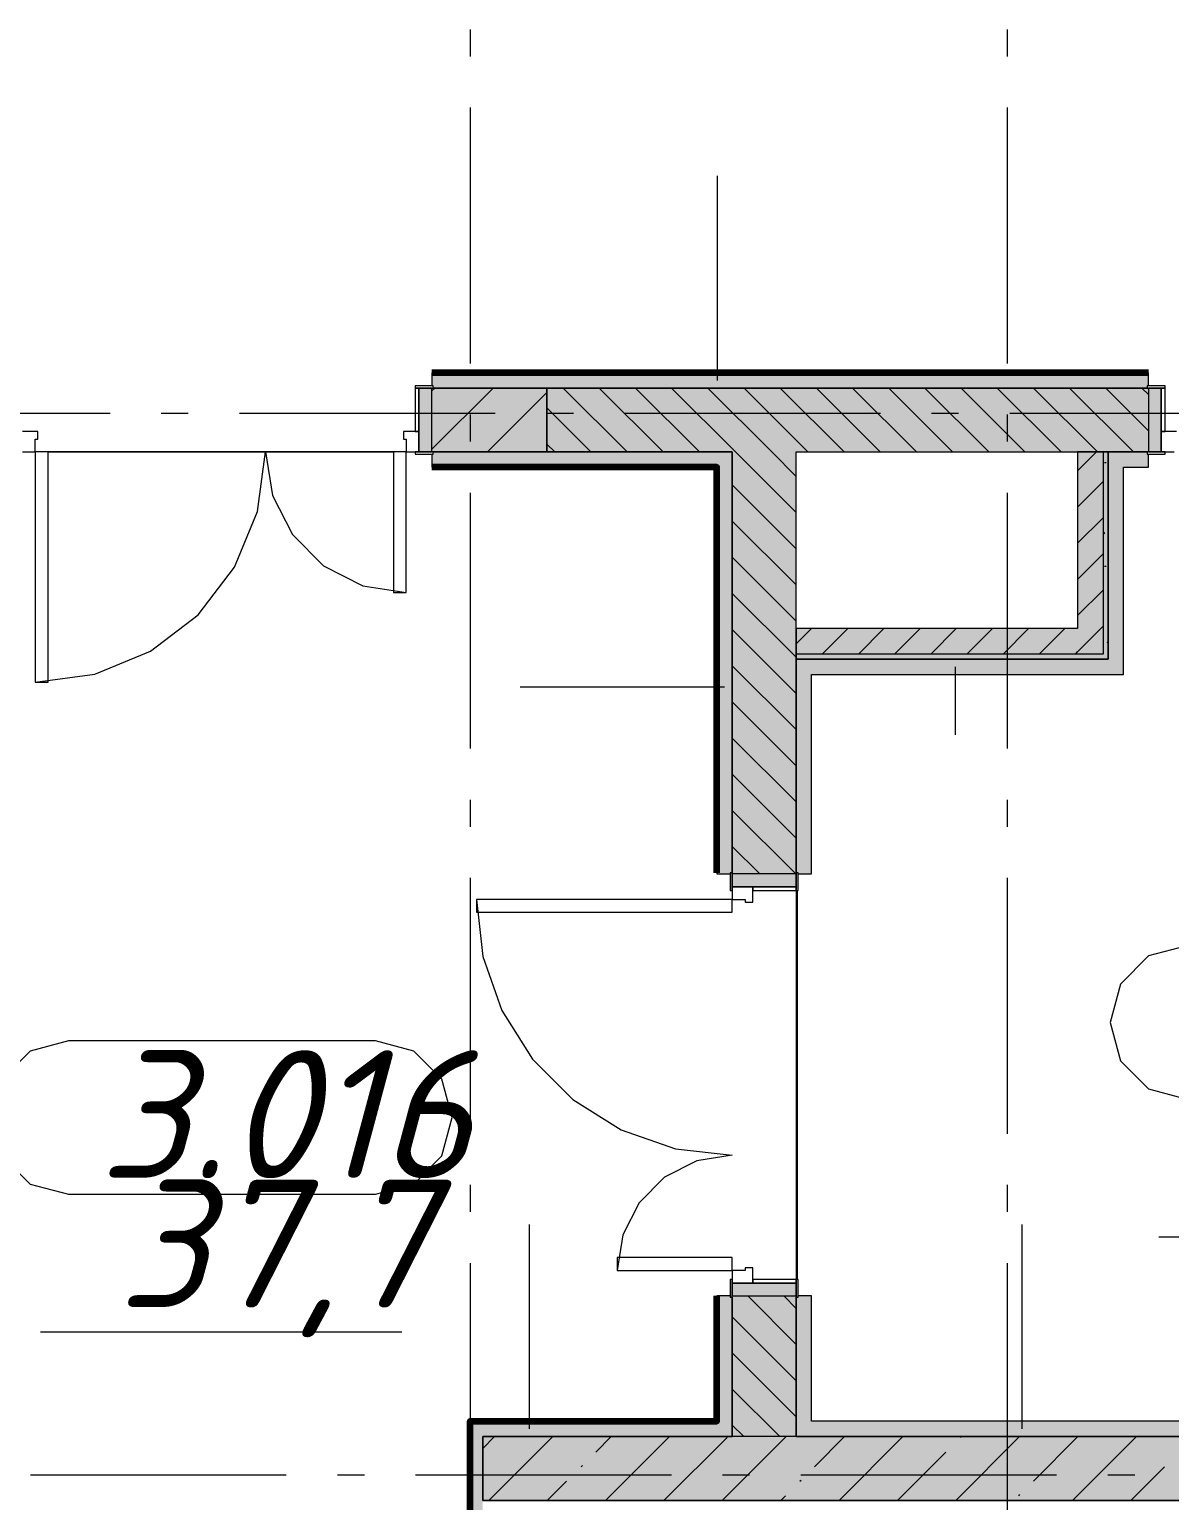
# Model space of a CAD drawing. Header units: millimetres. Extents: x -537608 to 253996, y -217170 to 186033.
# Drawn here: x -247299 to -242842, y 152171 to 157923 of the extents above; entities that cross this region are included whole.
import ezdxf

# ---------------------------------------------------------------- set-up
doc = ezdxf.new("R2010")
doc.units = ezdxf.units.MM
doc.layers.add('16) Лак 1.6м', color=160, linetype='Continuous', lineweight=90)
doc.layers.add('PDF _Геометрия', color=7, linetype='Continuous')
doc.layers.add('PDF _Текст', color=7, linetype='Continuous')
doc.layers.add('PDF _Сплошная заливка', color=7, linetype='Continuous', true_color=0xffffff)
doc.styles.add('PDF ISOCPEUR Italic', font='isocpeui.ttf')

msp = doc.modelspace()

# ---------------------------------------------------------------- hatches: boundary and pattern name
at = {"layer": 'PDF _Сплошная заливка', "true_color": 0x6a8dc8, "transparency": 33554559}
h = msp.add_hatch(color=153, dxfattribs=at)
h.paths.add_polyline_path([(-240136.1905, 156521.2545), (-240136.1905, 156581.2552), (-241274.19, 156581.2552), (-241274.19, 156529.2549), (-241269.1909, 156529.2549), (-241269.1909, 156521.2545), (-240788.7529, 156521.2545)], flags=0)
h.paths.add_polyline_path([(-243293.3633, 156521.2545), (-242929.1912, 156521.2545), (-242929.1912, 156529.2549), (-242924.1921, 156529.2549), (-242924.1921, 156581.2552), (-245726.1878, 156581.2552), (-245726.1878, 156529.2549), (-245721.1887, 156529.2549), (-245721.1887, 156521.2545), (-244963.0993, 156521.2545)], flags=0)
h.paths.add_polyline_path([(-247381.1891, 156521.2545), (-247381.1891, 156529.2549), (-247376.1899, 156529.2549), (-247376.1899, 156581.2552), (-247576.1907, 156581.2552), (-247576.1907, 156521.2545)], flags=0)
at = {"layer": 'PDF _Сплошная заливка', "transparency": 33554559}
h = msp.add_hatch(color=256, dxfattribs=at)
h.paths.add_polyline_path([(-245721.1887, 156271.2536), (-245276.1904, 156271.2536), (-245276.1904, 156521.2545), (-245726.1878, 156521.2545), (-245726.1878, 156271.2536)], flags=0)
h.paths.add_polyline_path([(-247576.1907, 156271.2536), (-247376.1899, 156271.2536), (-247376.1899, 156521.2545), (-247576.1907, 156521.2545)], flags=0)
h = msp.add_hatch(color=256, dxfattribs=at)
h.paths.add_polyline_path([(-240076.192, 156271.2536), (-240076.192, 156521.2545), (-241274.19, 156521.2545), (-241274.19, 156271.2536), (-240855.1908, 156271.2536)], flags=0)
h.paths.add_polyline_path([(-242924.1921, 156271.2536), (-242924.1921, 156521.2545), (-245276.1904, 156521.2545), (-245276.1904, 156271.2536), (-242929.1912, 156271.2536)], flags=0)
at = {"layer": 'PDF _Сплошная заливка', "true_color": 0x56bc34, "transparency": 33554559}
h = msp.add_hatch(color=85, dxfattribs=at)
h.paths.add_polyline_path([(-244611.1905, 156211.2551), (-244611.1905, 156271.2536), (-245721.1887, 156271.2536), (-245721.1887, 156263.2553), (-245726.1878, 156263.2553), (-245726.1878, 156211.2551), (-244963.0993, 156211.2551)], flags=0)
h.paths.add_polyline_path([(-247516.1879, 156211.2551), (-247376.1899, 156211.2551), (-247376.1899, 156263.2553), (-247381.1891, 156263.2553), (-247381.1891, 156271.2536), (-247516.1879, 156271.2536)], flags=0)
h = msp.add_hatch(color=85, dxfattribs=at)
h.paths.add_polyline_path([(-244611.1905, 152421.256), (-244551.192, 152421.256), (-244551.8034, 152966.2546), (-244559.1923, 152966.2546), (-244559.1923, 152971.2559), (-244611.1905, 152971.2559), (-244611.1905, 152481.2545)], flags=0)
h.paths.add_polyline_path([(-244611.1905, 154621.2537), (-244559.1923, 154621.2537), (-244559.1923, 154626.255), (-244551.192, 154626.255), (-244551.192, 156271.2536), (-244611.1905, 156271.2536), (-244611.1905, 154876.6478)], flags=0)
h = msp.add_hatch(color=85, dxfattribs=at)
h.paths.add_polyline_path([(-241269.1909, 156211.2551), (-240855.1908, 156211.2551), (-240855.1908, 156271.2536), (-241269.1909, 156270.5388), (-241269.1909, 156263.2553), (-241274.19, 156263.2553), (-241274.19, 156211.2551)], flags=0)
h.paths.add_polyline_path([(-242924.1921, 156211.2551), (-242924.1921, 156263.2553), (-242929.1912, 156263.2553), (-242929.1912, 156271.2536), (-243021.1912, 156271.2536), (-243021.1912, 156211.2551), (-242929.1912, 156211.2551)], flags=0)
at = {"layer": 'PDF _Сплошная заливка', "transparency": 33554559}
for points in [[(-243101.1907, 155461.2543), (-243101.1907, 155481.2553), (-244301.191, 155481.2553), (-244301.191, 155461.2543), (-243201.1911, 155461.2543)], [(-240076.192, 152171.255), (-239826.191, 152171.255), (-239826.191, 152421.256), (-245276.1904, 152421.256), (-245276.1904, 152171.255), (-241623.623, 152171.255)]]:
    msp.add_hatch(color=256, dxfattribs=at).paths.add_polyline_path(points)
at = {"layer": 'PDF _Сплошная заливка', "true_color": 0x56bc34, "transparency": 33554559}
h = msp.add_hatch(color=85, dxfattribs=at)
h.paths.add_polyline_path([(-244293.1907, 152481.2545), (-244241.1882, 152481.2545), (-244241.1882, 152971.2559), (-244293.1907, 152971.2559), (-244293.1907, 152966.2546), (-244301.191, 152966.2546), (-244301.191, 152481.2545)], flags=0)
h.paths.add_polyline_path([(-244293.1907, 154621.2537), (-244241.1882, 154621.2537), (-244241.1882, 155461.2543), (-244301.191, 155461.2543), (-244300.8035, 154626.255), (-244293.1907, 154626.255)], flags=0)
for points in [[(-245527.1904, 152421.256), (-244611.1905, 152421.256), (-244611.1905, 152481.2545), (-245587.1889, 152481.2545), (-245587.1889, 152421.256)], [(-240136.1905, 152421.256), (-240136.1905, 152481.2545), (-244301.191, 152481.2545), (-244301.191, 152421.256), (-241623.623, 152421.256)]]:
    msp.add_hatch(color=85, dxfattribs=at).paths.add_polyline_path(points)

# ---------------------------------------------------------------- linework, layer by layer
at = {"layer": '16) Лак 1.6м'}
msp.add_line((-242924.1921, 156581.2552), (-245726.1878, 156581.2552), dxfattribs=at)
for points in [[(-244611.1905, 154626.255), (-244611.1905, 156211.2551), (-245726.1878, 156211.2551)], [(-245576.1916, 152111.2544), (-245576.1916, 152481.2545), (-244611.1905, 152481.2545), (-244611.1905, 152971.2559)]]:
    msp.add_lwpolyline(points, dxfattribs=at)
at = {"layer": 'PDF _Геометрия', "color": 253, "lineweight": 9, "true_color": 0xaaaaaa}
for p, q in [((-245576.1916, 157923.3311), (-245576.1916, 157817.4983)), ((-243476.1921, 157923.3311), (-243476.1921, 157817.4983)), ((-245576.1916, 157617.4975), (-245576.1916, 156617.4981)), ((-243476.1921, 157617.4975), (-243476.1921, 156617.4981)), ((-246983.7883, 156421.2542), (-247983.7879, 156421.2542)), ((-246677.9526, 156421.2542), (-246783.7875, 156421.2542)), ((-245477.9524, 156421.2542), (-246477.9519, 156421.2542)), ((-245576.1916, 156417.4973), (-245576.1916, 156311.6645)), ((-245172.121, 156421.2542), (-245277.9516, 156421.2542)), ((-243972.1207, 156421.2542), (-244972.1202, 156421.2542)), ((-243666.285, 156421.2542), (-243772.1199, 156421.2542)), ((-243476.1921, 156417.4973), (-243476.1921, 156311.6645)), ((-242466.289, 156421.2542), (-243466.2885, 156421.2542)), ((-245576.1916, 156111.6637), (-245576.1916, 155111.6642)), ((-243476.1921, 156111.6637), (-243476.1921, 155111.6642)), ((-245576.1916, 154911.6656), (-245576.1916, 154805.8307)), ((-243476.1921, 154911.6656), (-243476.1921, 154805.8307)), ((-245576.1916, 154605.8321), (-245576.1916, 153605.8325)), ((-243476.1921, 154605.8321), (-243476.1921, 153605.8325)), ((-242774.2432, 154340.726), (-242924.2438, 154300.5347)), ((-242924.2438, 154300.5347), (-243034.053, 154190.7276)), ((-243034.053, 154190.7276), (-243074.2443, 154040.727)), ((-243074.2443, 154040.727), (-243034.053, 153890.7264)), ((-247296.5694, 153928.4677), (-247406.3744, 153818.6606)), ((-247146.5688, 153968.6612), (-247296.5694, 153928.4677)), ((-245946.5685, 153968.6612), (-247146.5688, 153968.6612)), ((-245796.5679, 153928.4677), (-245946.5685, 153968.6612)), ((-245686.7587, 153818.6606), (-245796.5679, 153928.4677)), ((-243034.053, 153890.7264), (-242924.2438, 153780.9193)), ((-245646.5673, 153668.66), (-245686.7587, 153818.6606)), ((-242924.2438, 153780.9193), (-242774.2432, 153740.7259)), ((-245686.7587, 153518.6616), (-245646.5673, 153668.66)), ((-247406.3744, 153518.6616), (-247296.5694, 153408.8524)), ((-245796.5679, 153408.8524), (-245686.7587, 153518.6616)), ((-247296.5694, 153408.8524), (-247146.5688, 153368.661)), ((-245946.5685, 153368.661), (-245796.5679, 153408.8524)), ((-247146.5688, 153368.661), (-245946.5685, 153368.661)), ((-245576.1916, 153405.8318), (-245576.1916, 153299.999)), ((-243476.1921, 153405.8318), (-243476.1921, 153299.999)), ((-242883.2817, 153202.692), (-241470.3715, 153202.692)), ((-245576.1916, 153099.9982), (-245576.1916, 152099.9987)), ((-243476.1921, 153099.9982), (-243476.1921, 152099.9987)), ((-247255.6073, 152830.625), (-245842.6928, 152830.625)), ((-244301.191, 152671.2548), (-244301.191, 152678.2541)), ((-246295.3599, 152271.2554), (-247295.3594, 152271.2554)), ((-245989.5286, 152271.2554), (-246095.3592, 152271.2554)), ((-244789.5282, 152271.2554), (-245789.5278, 152271.2554)), ((-244483.6926, 152271.2554), (-244589.5275, 152271.2554)), ((-243283.6922, 152271.2554), (-244283.6961, 152271.2554)), ((-242977.8609, 152271.2554), (-243083.6958, 152271.2554))]:
    msp.add_line(p, q, dxfattribs=at)
at = {"layer": 'PDF _Геометрия', "lineweight": 9}
for p, q in [((-244608.9298, 156551.2538), (-244608.9298, 157351.2547)), ((-245726.1878, 156581.2552), (-245726.1878, 156529.2549)), ((-242924.1921, 156529.2549), (-242924.1921, 156581.2552)), ((-245791.1898, 156529.2549), (-245791.1898, 156521.2545)), ((-245721.1887, 156529.2549), (-245791.1898, 156529.2549)), ((-245791.1898, 156521.2545), (-245791.1898, 156351.2552)), ((-245776.1881, 156521.2545), (-245791.1898, 156521.2545)), ((-245791.1898, 156521.2545), (-245721.1887, 156521.2545)), ((-245776.1881, 156521.2545), (-245776.1881, 156271.2536)), ((-245726.1878, 156521.2545), (-245776.1881, 156521.2545)), ((-245776.1881, 156351.2552), (-245776.1881, 156521.2545)), ((-245726.1878, 156509.6523), (-245714.5878, 156521.2545)), ((-245726.1878, 156281.5533), (-245486.4866, 156521.2545)), ((-245726.1878, 156271.2536), (-245726.1878, 156521.2545)), ((-245721.1887, 156521.2545), (-245721.1887, 156529.2549)), ((-245276.1904, 156521.2545), (-245721.1887, 156521.2545)), ((-245721.1887, 156521.2545), (-245276.1904, 156521.2545)), ((-245276.1904, 156271.2536), (-245276.1904, 156521.2545)), ((-245276.1904, 156521.2545), (-242929.1912, 156521.2545)), ((-242929.1912, 156521.2545), (-245276.1904, 156521.2545)), ((-245276.1904, 156521.2545), (-245276.1904, 156271.2536)), ((-244962.5783, 156271.2536), (-245212.5793, 156521.2545)), ((-244821.1551, 156271.2536), (-245071.1561, 156521.2545)), ((-244679.7362, 156271.2536), (-244929.7372, 156521.2545)), ((-244538.313, 156271.2536), (-244788.314, 156521.2545)), ((-244396.8941, 156271.2536), (-244646.895, 156521.2545)), ((-244255.4709, 156271.2536), (-244505.4719, 156521.2545)), ((-244114.052, 156271.2536), (-244364.0486, 156521.2545)), ((-243972.6288, 156271.2536), (-244222.6297, 156521.2545)), ((-243831.2099, 156271.2536), (-244081.2065, 156521.2545)), ((-243689.7867, 156271.2536), (-243939.7876, 156521.2545)), ((-243548.3634, 156271.2536), (-243798.3644, 156521.2545)), ((-243406.9446, 156271.2536), (-243656.9455, 156521.2545)), ((-243265.5213, 156271.2536), (-243515.5223, 156521.2545)), ((-243124.1024, 156271.2536), (-243374.1034, 156521.2545)), ((-242982.6792, 156271.2536), (-243232.6802, 156521.2545)), ((-242924.1921, 156354.1853), (-243091.257, 156521.2545)), ((-242924.1921, 156495.6086), (-242949.8381, 156521.2545)), ((-242859.1901, 156529.2549), (-242929.1912, 156529.2549)), ((-242929.1912, 156529.2549), (-242929.1912, 156521.2545)), ((-242929.1912, 156521.2545), (-242859.1901, 156521.2545)), ((-242874.1919, 156521.2545), (-242924.1921, 156521.2545)), ((-242924.1921, 156521.2545), (-242924.1921, 156271.2536)), ((-242874.1919, 156271.2536), (-242874.1919, 156521.2545)), ((-242859.1901, 156521.2545), (-242874.1919, 156521.2545)), ((-242874.1919, 156521.2545), (-242874.1919, 156351.2552)), ((-242859.1901, 156521.2545), (-242859.1901, 156529.2549)), ((-242859.1901, 156351.2552), (-242859.1901, 156521.2545)), ((-245508.3908, 156271.2536), (-245276.1904, 156503.4539)), ((-245104.0016, 156271.2536), (-245276.1904, 156443.4447)), ((-247266.1912, 156351.2552), (-247326.1897, 156351.2552)), ((-247266.1912, 156321.2537), (-247266.1912, 156351.2552)), ((-245776.1881, 156351.2552), (-245836.1909, 156351.2552)), ((-245836.1909, 156351.2552), (-245836.1909, 156321.2537)), ((-245791.1898, 156351.2552), (-245776.1881, 156351.2552)), ((-245776.1881, 156271.2536), (-245776.1881, 156351.2552)), ((-242814.1891, 156351.2552), (-242874.1919, 156351.2552)), ((-242874.1919, 156351.2552), (-242874.1919, 156271.2536)), ((-242874.1919, 156351.2552), (-242859.1901, 156351.2552)), ((-247276.1896, 156271.2536), (-247276.1896, 156321.2537)), ((-247276.1896, 156321.2537), (-247266.1912, 156321.2537)), ((-245836.1909, 156321.2537), (-245826.1883, 156321.2537)), ((-245826.1883, 156321.2537), (-245826.1883, 156271.2536)), ((-245245.4204, 156271.2536), (-245276.1904, 156302.0236)), ((-247326.1897, 156271.2536), (-247276.1896, 156271.2536)), ((-247226.1893, 156271.2536), (-247276.1896, 156271.2536)), ((-247276.1896, 156271.2536), (-247276.1896, 155371.2544)), ((-247226.1893, 155371.2544), (-247226.1893, 156271.2536)), ((-246406.8571, 156038.3169), (-246376.1904, 156271.2536)), ((-246376.1904, 156271.2536), (-246349.2699, 156101.2952)), ((-245826.1883, 156271.2536), (-245876.1884, 156271.2536)), ((-245876.1884, 156271.2536), (-245876.1884, 155721.2536)), ((-245826.1883, 155721.2536), (-245826.1883, 156271.2536)), ((-245826.1883, 156271.2536), (-245776.1881, 156271.2536)), ((-245791.1898, 156272.2547), (-245791.1898, 156271.2536)), ((-245776.1881, 156272.2547), (-245791.1898, 156272.2547)), ((-245791.1898, 156271.2536), (-245776.1881, 156271.2536)), ((-245791.1898, 156271.2536), (-245791.1898, 156263.2553)), ((-245721.1887, 156271.2536), (-245791.1898, 156271.2536)), ((-245791.1898, 156263.2553), (-245721.1887, 156263.2553)), ((-245776.1881, 156271.2536), (-245776.1881, 156272.2547)), ((-245776.1881, 156271.2536), (-245726.1878, 156271.2536)), ((-245726.1878, 156263.2553), (-245726.1878, 156211.2551)), ((-245721.1887, 156263.2553), (-245721.1887, 156271.2536)), ((-245276.1904, 156271.2536), (-245721.1887, 156271.2536)), ((-245721.1887, 156271.2536), (-245276.1904, 156271.2536)), ((-245280.2897, 156271.2536), (-245276.1904, 156275.3549)), ((-245276.1904, 156271.2536), (-244551.192, 156271.2536)), ((-244611.1905, 156271.2536), (-245276.1904, 156271.2536)), ((-244551.192, 156271.2536), (-244611.1905, 156271.2536)), ((-244551.192, 156271.2536), (-244551.192, 154626.255)), ((-244551.192, 154626.255), (-244551.192, 156271.2536)), ((-244301.191, 156034.1295), (-244538.313, 156271.2536)), ((-244301.191, 156175.5505), (-244396.8941, 156271.2536)), ((-244301.191, 155461.2543), (-244301.191, 156271.2536)), ((-244301.191, 156271.2536), (-243021.1912, 156271.2536)), ((-243201.1911, 156197.0887), (-243127.0261, 156271.2536)), ((-243101.1907, 156271.2536), (-243201.1911, 156271.2536)), ((-243201.1911, 156271.2536), (-243201.1911, 155581.2535)), ((-243081.1898, 156271.2536), (-243101.1907, 156271.2536)), ((-243101.1907, 156271.2536), (-243101.1907, 155481.2553)), ((-243021.1912, 156271.2536), (-243081.1898, 156271.2536)), ((-243081.1898, 156271.2536), (-243081.1898, 155461.2543)), ((-243081.1898, 155461.2543), (-243081.1898, 156271.2536)), ((-243021.1912, 156271.2536), (-242929.1912, 156271.2536)), ((-242929.1912, 156271.2536), (-243021.1912, 156271.2536)), ((-242859.1901, 156271.2536), (-242929.1912, 156271.2536)), ((-242929.1912, 156271.2536), (-242929.1912, 156263.2553)), ((-242929.1912, 156263.2553), (-242859.1901, 156263.2553)), ((-242924.1921, 156271.2536), (-242874.1919, 156271.2536)), ((-242924.1921, 156211.2551), (-242924.1921, 156263.2553)), ((-242859.1901, 156272.2547), (-242874.1919, 156272.2547)), ((-242874.1919, 156272.2547), (-242874.1919, 156271.2536)), ((-242874.1919, 156271.2536), (-242824.1917, 156271.2536)), ((-242874.1919, 156271.2536), (-242859.1901, 156271.2536)), ((-242859.1901, 156271.2536), (-242859.1901, 156272.2547)), ((-242859.1901, 156263.2553), (-242859.1901, 156271.2536)), ((-245726.1878, 156211.2551), (-244611.1905, 156211.2551)), ((-244611.1905, 156211.2551), (-244611.1905, 154621.2537)), ((-243021.1912, 155461.2543), (-243021.1912, 156211.2551)), ((-243021.1912, 156211.2551), (-242924.1921, 156211.2551)), ((-244301.191, 155892.7083), (-244551.192, 156142.7094)), ((-243201.1911, 156055.6675), (-243101.1907, 156155.668)), ((-246349.2699, 156101.2952), (-246271.1478, 155947.9725)), ((-246496.7687, 155821.254), (-246406.8571, 156038.3169)), ((-244301.191, 155751.2873), (-244551.192, 156001.2882)), ((-243201.1911, 155914.2465), (-243101.1907, 156014.2447)), ((-246271.1478, 155947.9725), (-246149.4714, 155826.2941)), ((-246149.4714, 155826.2941), (-245996.1511, 155748.1742)), ((-244301.191, 155609.8663), (-244551.192, 155859.8651)), ((-243201.1911, 155772.8233), (-243101.1907, 155872.8237)), ((-246639.7937, 155634.8577), (-246496.7687, 155821.254)), ((-245996.1511, 155748.1742), (-245826.1883, 155721.2536)), ((-245876.1884, 155721.2536), (-245826.1883, 155721.2536)), ((-244301.191, 155468.4452), (-244551.192, 155718.444)), ((-243201.1911, 155631.4022), (-243101.1907, 155731.4026)), ((-246826.1878, 155491.8327), (-246639.7937, 155634.8577)), ((-244301.191, 155327.0242), (-244551.192, 155577.0229)), ((-244301.191, 155521.3519), (-244241.2872, 155581.2535)), ((-243201.1911, 155581.2535), (-244301.191, 155581.2535)), ((-244301.191, 155581.2535), (-244301.191, 155481.2553)), ((-244199.8687, 155481.2553), (-244099.8683, 155581.2535)), ((-244058.4455, 155481.2553), (-243958.4451, 155581.2535)), ((-243917.0223, 155481.2553), (-243817.0262, 155581.2535)), ((-243775.6034, 155481.2553), (-243675.603, 155581.2535)), ((-243634.1802, 155481.2553), (-243534.1798, 155581.2535)), ((-243492.7612, 155481.2553), (-243392.7609, 155581.2535)), ((-243351.3381, 155481.2553), (-243251.3377, 155581.2535)), ((-243201.1911, 155489.9812), (-243101.1907, 155589.9816)), ((-247043.2529, 155401.9211), (-246826.1878, 155491.8327)), ((-244301.191, 155481.2553), (-244301.191, 155461.2543)), ((-243201.1911, 155481.2553), (-244301.191, 155481.2553)), ((-243209.9192, 155481.2553), (-243201.1911, 155489.9812)), ((-243101.1907, 155481.2553), (-243201.1911, 155481.2553)), ((-244301.191, 155185.6031), (-244551.192, 155435.6019)), ((-244241.1882, 155461.2543), (-244301.191, 155461.2543)), ((-244301.191, 155461.2543), (-244301.191, 154626.255)), ((-244301.191, 154626.255), (-244301.191, 155461.2543)), ((-244301.191, 155461.2543), (-243201.1911, 155461.2543)), ((-243081.1898, 155461.2543), (-244241.1882, 155461.2543)), ((-243680.5246, 155431.2551), (-243680.5246, 155165.1048)), ((-243201.1911, 155461.2543), (-243101.1907, 155461.2543)), ((-243101.1907, 155461.2543), (-243081.1898, 155461.2543)), ((-243021.1912, 155401.2537), (-243021.1912, 155461.2543)), ((-247276.1896, 155371.2544), (-247043.2529, 155401.9211)), ((-247276.1896, 155371.2544), (-247226.1893, 155371.2544)), ((-244241.1882, 154621.2537), (-244241.1882, 155401.2537)), ((-244241.1882, 155401.2537), (-243021.1912, 155401.2537)), ((-244581.1912, 155351.542), (-245381.19, 155351.542)), ((-244301.191, 155044.1799), (-244551.192, 155294.1808)), ((-244301.191, 154902.7588), (-244551.192, 155152.7598)), ((-244301.191, 154761.3378), (-244551.192, 155011.3387)), ((-244302.5302, 154621.2537), (-244551.192, 154869.9177)), ((-244443.949, 154621.2537), (-244551.192, 154728.4945)), ((-244611.1905, 154621.2537), (-244559.1923, 154621.2537)), ((-244551.192, 154626.255), (-244559.1923, 154626.255)), ((-244559.1923, 154626.255), (-244559.1923, 154556.2539)), ((-244551.192, 154556.2539), (-244551.192, 154626.255)), ((-244301.191, 154621.2537), (-244551.192, 154621.2537)), ((-244551.192, 154621.2537), (-244551.192, 154571.2556)), ((-244293.1907, 154626.255), (-244301.191, 154626.255)), ((-244301.191, 154626.255), (-244301.191, 154556.2539)), ((-244301.191, 154571.2556), (-244301.191, 154621.2537)), ((-244293.1907, 154556.2539), (-244293.1907, 154626.255)), ((-244293.1907, 154621.2537), (-244241.1882, 154621.2537)), ((-244471.1882, 154571.2556), (-244551.192, 154571.2556)), ((-244551.192, 154571.2556), (-244551.192, 154521.2555)), ((-244551.192, 154571.2556), (-244301.191, 154571.2556)), ((-244550.1887, 154571.2556), (-244551.192, 154571.2556)), ((-244551.192, 154571.2556), (-244551.192, 154556.2539)), ((-244550.1887, 154556.2539), (-244550.1887, 154571.2556)), ((-244471.1882, 154511.255), (-244471.1882, 154571.2556)), ((-244301.191, 154571.2556), (-244471.1882, 154571.2556)), ((-244471.1882, 154571.2556), (-244471.1882, 154556.2539)), ((-244301.191, 154556.2539), (-244301.191, 154571.2556)), ((-245551.1915, 154521.2555), (-245551.1915, 154471.2553)), ((-244551.192, 154521.2555), (-245551.1915, 154521.2555)), ((-245551.1915, 154521.2555), (-245526.1182, 154298.7348)), ((-244559.1923, 154556.2539), (-244551.192, 154556.2539)), ((-244551.192, 154556.2539), (-244550.1887, 154556.2539)), ((-244551.192, 154471.2553), (-244551.192, 154521.2555)), ((-244551.192, 154521.2555), (-244501.1918, 154521.2555)), ((-244501.1918, 154521.2555), (-244501.1918, 154511.255)), ((-244501.1918, 154511.255), (-244471.1882, 154511.255)), ((-244471.1882, 154556.2539), (-244301.191, 154556.2539)), ((-244301.191, 154556.2539), (-244293.1907, 154556.2539)), ((-245551.1915, 154471.2553), (-244551.192, 154471.2553)), ((-245526.1182, 154298.7348), (-245452.1599, 154087.3708)), ((-245452.1599, 154087.3708), (-245333.0198, 153897.7644)), ((-245333.0198, 153897.7644), (-245174.6787, 153739.4233)), ((-245174.6787, 153739.4233), (-244985.0724, 153620.2853)), ((-244985.0724, 153620.2853), (-244773.7126, 153546.3271)), ((-244773.7126, 153546.3271), (-244551.192, 153521.2559)), ((-244690.2469, 153499.2312), (-244815.6953, 153435.3122)), ((-244551.192, 153521.2559), (-244690.2469, 153499.2312)), ((-244815.6953, 153435.3122), (-244915.2478, 153335.7575)), ((-244915.2478, 153335.7575), (-244979.1647, 153210.3135)), ((-245344.3788, 152451.2552), (-245344.3788, 153251.254)), ((-243418.6179, 152451.2552), (-243418.6179, 153251.254)), ((-244979.1647, 153210.3135), (-245001.1894, 153071.2542)), ((-244551.192, 153121.2543), (-245001.1894, 153121.2543)), ((-245001.1894, 153121.2543), (-245001.1894, 153071.2542)), ((-244551.192, 153071.2542), (-244551.192, 153121.2543)), ((-245001.1894, 153071.2542), (-244551.192, 153071.2542)), ((-244551.192, 153071.2542), (-244551.192, 153021.254)), ((-244501.1918, 153071.2542), (-244551.192, 153071.2542)), ((-244471.1882, 153081.2546), (-244501.1918, 153081.2546)), ((-244501.1918, 153081.2546), (-244501.1918, 153071.2542)), ((-244471.1882, 153021.254), (-244471.1882, 153081.2546)), ((-244551.192, 153036.2558), (-244559.1923, 153036.2558)), ((-244559.1923, 153036.2558), (-244559.1923, 152966.2546)), ((-244550.1887, 153036.2558), (-244551.192, 153036.2558)), ((-244551.192, 153036.2558), (-244551.192, 153021.254)), ((-244551.192, 152966.2546), (-244551.192, 153036.2558)), ((-244551.192, 153021.254), (-244471.1882, 153021.254)), ((-244301.191, 153021.254), (-244551.192, 153021.254)), ((-244551.192, 153021.254), (-244551.192, 152971.2559)), ((-244551.192, 153021.254), (-244550.1887, 153021.254)), ((-244550.1887, 153021.254), (-244550.1887, 153036.2558)), ((-244301.191, 153036.2558), (-244471.1882, 153036.2558)), ((-244471.1882, 153036.2558), (-244471.1882, 153021.254)), ((-244471.1882, 153021.254), (-244301.191, 153021.254)), ((-244301.191, 153021.254), (-244301.191, 153036.2558)), ((-244293.1907, 153036.2558), (-244301.191, 153036.2558)), ((-244301.191, 153036.2558), (-244301.191, 152966.2546)), ((-244301.191, 152971.2559), (-244301.191, 153021.254)), ((-244293.1907, 152966.2546), (-244293.1907, 153036.2558)), ((-244559.1923, 152971.2559), (-244611.1905, 152971.2559)), ((-244611.1905, 152971.2559), (-244611.1905, 152481.2545)), ((-244559.1923, 152966.2546), (-244551.192, 152966.2546)), ((-244551.192, 152971.2559), (-244301.191, 152971.2559)), ((-244551.192, 152421.256), (-244551.192, 152966.2546)), ((-244551.192, 152966.2546), (-244551.192, 152421.256)), ((-244301.191, 152781.4387), (-244491.004, 152971.2559)), ((-244301.191, 152922.8619), (-244349.5851, 152971.2559)), ((-244301.191, 152481.2545), (-244301.191, 152966.2546)), ((-244301.191, 152966.2546), (-244301.191, 152481.2545)), ((-244301.191, 152966.2546), (-244293.1907, 152966.2546)), ((-244241.1882, 152971.2559), (-244293.1907, 152971.2559)), ((-244241.1882, 152481.2545), (-244241.1882, 152971.2559)), ((-244301.191, 152640.0176), (-244551.192, 152890.0186)), ((-244301.191, 152498.5965), (-244551.192, 152748.5975)), ((-244365.2715, 152421.256), (-244551.192, 152607.1764)), ((-244611.1905, 152481.2545), (-245587.1889, 152481.2545)), ((-245587.1889, 152481.2545), (-245587.1889, 152421.256)), ((-244506.6904, 152421.256), (-244551.192, 152465.7533)), ((-244301.191, 152421.256), (-244301.191, 152481.2545)), ((-244301.191, 152481.2545), (-244301.191, 152421.256)), ((-240136.1905, 152481.2545), (-244241.1882, 152481.2545)), ((-245587.1889, 152421.256), (-245587.1889, 152111.2544)), ((-245527.1904, 152374.7802), (-245480.7167, 152421.256)), ((-245276.1904, 152421.256), (-245527.1904, 152421.256)), ((-245527.1904, 152421.256), (-245527.1904, 152171.255)), ((-245527.1904, 152171.255), (-245527.1904, 152421.256)), ((-245527.1904, 152421.256), (-244611.1905, 152421.256)), ((-245502.6166, 152171.255), (-245276.1904, 152397.6812)), ((-245276.1904, 152397.6812), (-245252.6156, 152421.256)), ((-244551.192, 152421.256), (-245276.1904, 152421.256)), ((-245085.0728, 152360.702), (-245024.5188, 152421.256)), ((-245046.4186, 152171.255), (-244796.422, 152421.256)), ((-244818.3218, 152171.255), (-244571.8517, 152417.7251)), ((-244611.1905, 152421.256), (-244551.192, 152421.256)), ((-244590.225, 152171.255), (-244340.2241, 152421.256)), ((-244301.191, 152421.256), (-244551.192, 152421.256)), ((-240136.1905, 152421.256), (-244301.191, 152421.256)), ((-244301.191, 152421.256), (-240136.1905, 152421.256)), ((-244229.7043, 152303.6768), (-244112.1229, 152421.256)), ((-244134.0271, 152171.255), (-243884.0261, 152421.256)), ((-243677.8291, 152171.255), (-243427.8282, 152421.256)), ((-243659.4558, 152417.7251), (-243655.9293, 152421.256)), ((-243374.3316, 152246.6515), (-243199.7314, 152421.256)), ((-243221.6312, 152171.255), (-242971.6302, 152421.256)), ((-243905.926, 152171.255), (-243716.4833, 152360.702)), ((-245142.0959, 152303.6768), (-245137.3551, 152308.4175)), ((-242993.5344, 152171.255), (-242861.1105, 152303.6768)), ((-245274.5198, 152171.255), (-245199.1233, 152246.6515)), ((-244286.7275, 152246.6515), (-244281.9867, 152251.3944)), ((-245276.1904, 152171.255), (-245527.1904, 152171.255)), ((-245527.1904, 152171.255), (-245276.1904, 152171.255)), ((-240076.192, 152171.255), (-245276.1904, 152171.255)), ((-245276.1904, 152171.255), (-240076.192, 152171.255)), ((-244362.1239, 152171.255), (-244343.7506, 152189.6283)), ((-243431.359, 152189.6283), (-243426.6182, 152194.3692))]:
    msp.add_line(p, q, dxfattribs=at)
at = {"layer": 'PDF _Геометрия', "color": 9, "lineweight": 9, "true_color": 0xc0c0c0}
for p, q in [((-245876.1884, 156271.2536), (-247226.1893, 156271.2536)), ((-247226.1893, 156271.2536), (-245876.1884, 156271.2536)), ((-244301.191, 154556.2539), (-244301.191, 153036.2558)), ((-244296.1918, 153036.2558), (-244296.1918, 154556.2539))]:
    msp.add_line(p, q, dxfattribs=at)
at = {"layer": 'PDF _Геометрия', "color": 8, "lineweight": 9, "true_color": 0x787878}
for p, q in [((-243096.592, 156230.6123), (-243089.8834, 156230.6123)), ((-243095.4423, 155951.273), (-243098.7923, 155957.0796)), ((-243096.592, 155824.2122), (-243089.8834, 155824.2122)), ((-243082.5935, 155529.8109), (-243085.9478, 155524.0043))]:
    msp.add_line(p, q, dxfattribs=at)
at = {"layer": 'PDF _Сплошная заливка', "color": 7, "lineweight": 35, "true_color": 0xf4f4f4, "transparency": 33554559}
for points in [[(-245776.1881, 156271.2536), (-245726.1878, 156271.2536), (-245776.1881, 156521.2545), (-245726.1878, 156521.2545)], [(-242924.1921, 156271.2536), (-242874.1919, 156271.2536), (-242924.1921, 156521.2545), (-242874.1919, 156521.2545)], [(-244301.191, 154571.2556), (-244301.191, 154621.2537), (-244551.192, 154571.2556), (-244551.192, 154621.2537)], [(-244301.191, 152971.2559), (-244301.191, 153021.254), (-244551.192, 152971.2559), (-244551.192, 153021.254)]]:
    msp.add_solid(points, dxfattribs=at)
at = {"layer": 'PDF _Сплошная заливка', "lineweight": 35, "transparency": 33554559}
for points in [[(-244301.191, 154621.2537), (-244301.191, 156271.2536), (-244551.192, 154621.2537), (-244551.192, 156271.2536)], [(-243101.1907, 155481.2553), (-243101.1907, 156271.2536), (-243201.1911, 155481.2553), (-243201.1911, 156271.2536)], [(-243081.1898, 155461.2543), (-243081.1898, 156271.2536), (-243101.1907, 155461.2543), (-243101.1907, 156271.2536)], [(-244301.191, 155481.2553), (-243201.1911, 155481.2553), (-244301.191, 155581.2535), (-243201.1911, 155581.2535)], [(-244301.191, 152421.256), (-244301.191, 152971.2559), (-244551.192, 152421.256), (-244551.192, 152971.2559)], [(-245276.1904, 152171.255), (-245276.1904, 152421.256), (-245527.1904, 152171.255), (-245527.1904, 152421.256)]]:
    msp.add_solid(points, dxfattribs=at)
at = {"layer": 'PDF _Сплошная заливка', "color": 85, "lineweight": 35, "true_color": 0x56bc34, "transparency": 33554559}
for points in [[(-243021.1912, 155461.2543), (-243021.1912, 156271.2536), (-243081.1898, 155461.2543), (-243081.1898, 156271.2536)], [(-244241.1882, 155401.2537), (-243021.1912, 155401.2537), (-244241.1882, 155461.2543), (-243021.1912, 155461.2543)], [(-245527.1904, 152111.2544), (-245527.1904, 152421.256), (-245587.1889, 152111.2544), (-245587.1889, 152421.256)]]:
    msp.add_solid(points, dxfattribs=at)

# ---------------------------------------------------------------- texts
at = {"layer": 'PDF _Текст', "char_height": 500, "attachment_point": 4, "style": 'PDF ISOCPEUR Italic'}
for s, insert in [('3.016', (-247027.898, 153681.9502)), ('37,7', (-246954.9, 153118.0013))]:
    msp.add_mtext(s, dxfattribs=dict(at, insert=insert))

doc.saveas('drawing.dxf')
